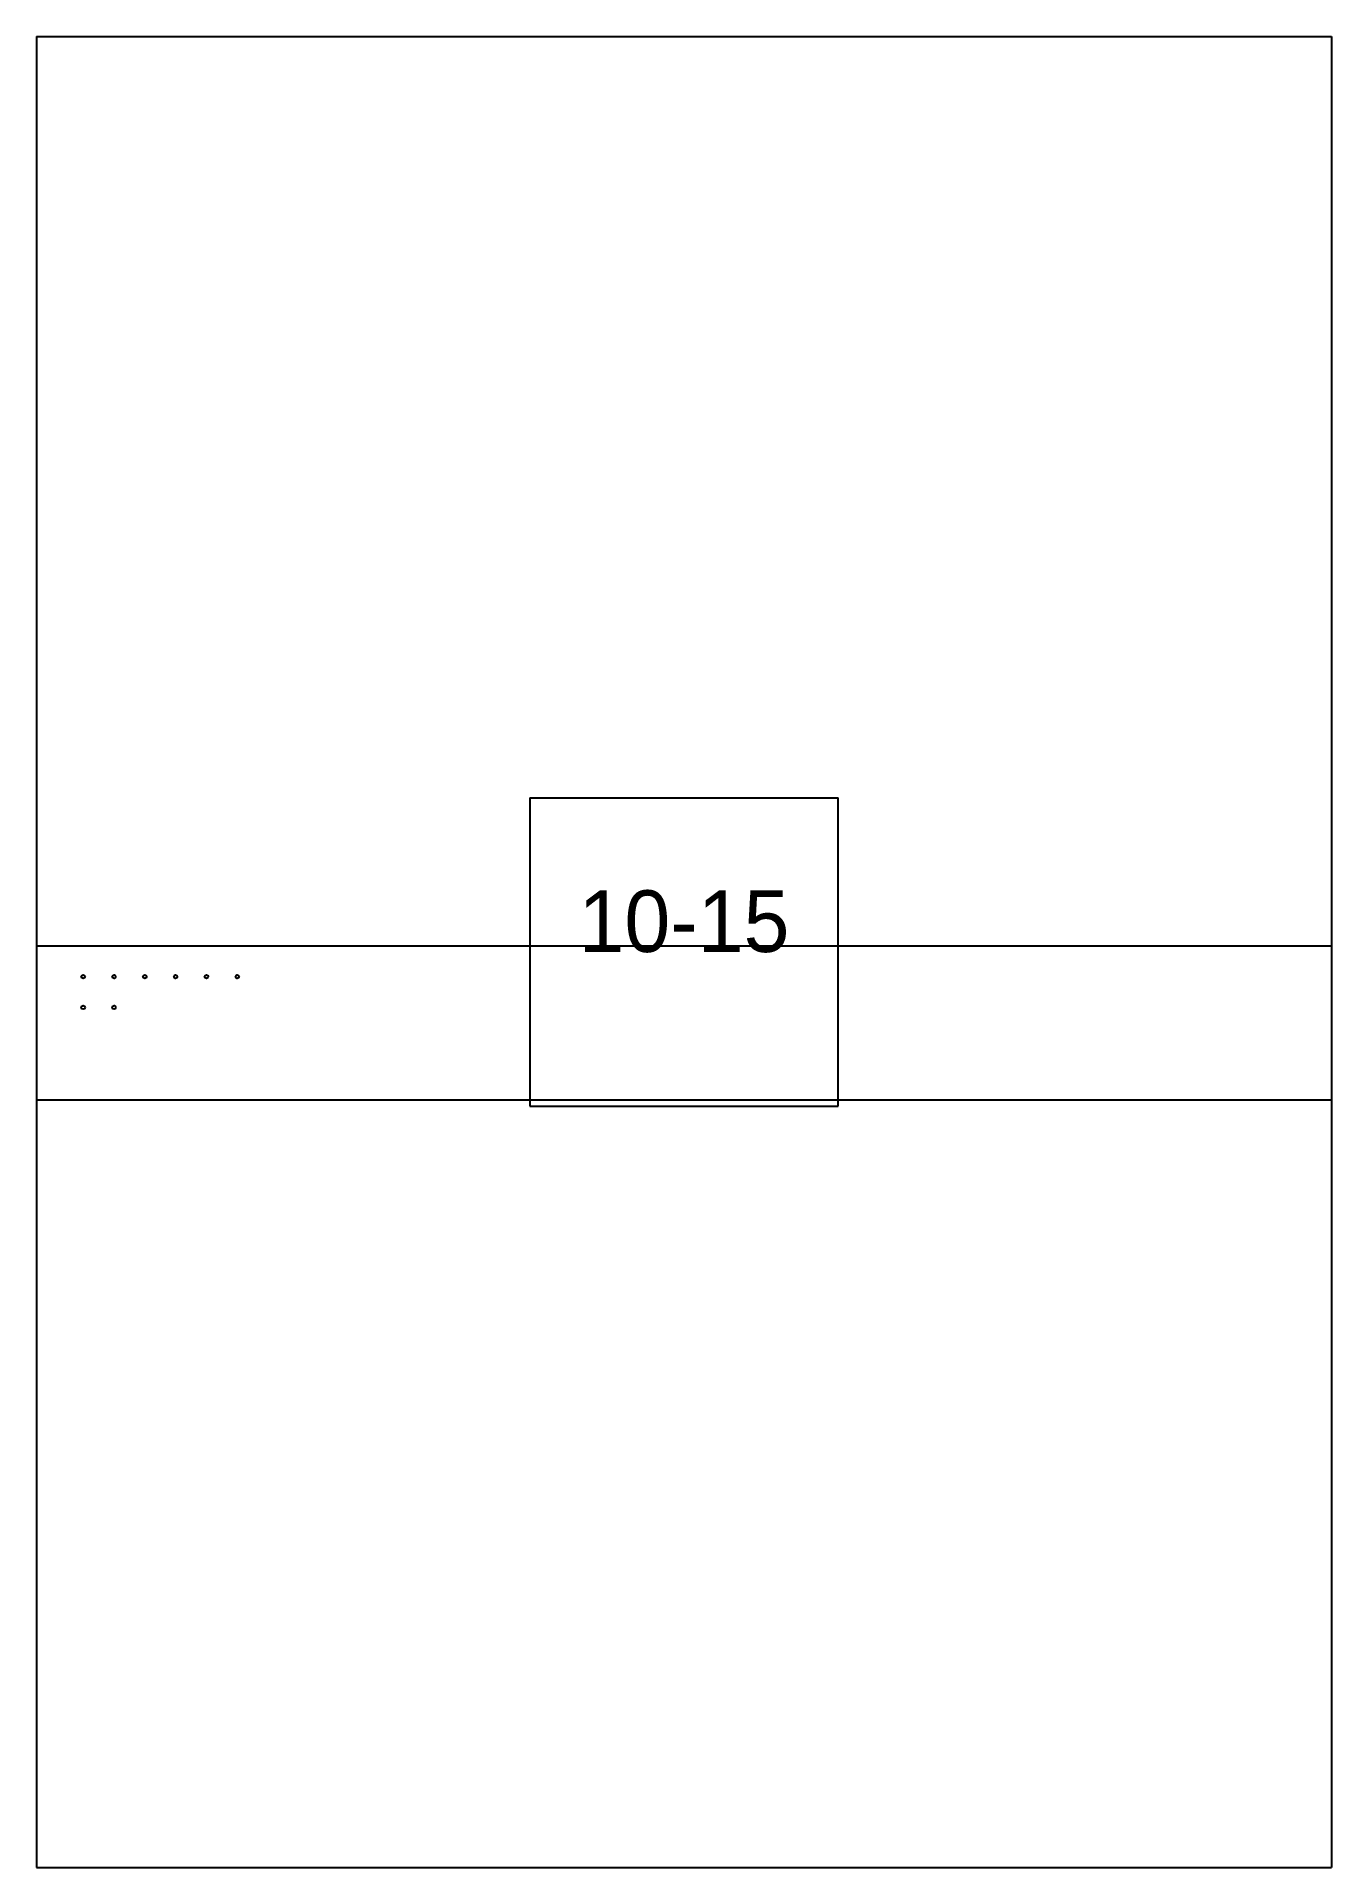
# Paper-space layout 'Plan 10-15' of a CAD drawing. Header units: metres, sheet in millimetres. Extents: x 0 to 210, y 0 to 297.
# The model-space entities are those that its viewports show. They can reach past a viewport. Long polylines and large blocks are cut down to what shows.
import ezdxf
from ezdxf.enums import TextEntityAlignment as Align

# ---------------------------------------------------------------- set-up
doc = ezdxf.new("R2010")
doc.units = ezdxf.units.M
for name, color, linetype in [('default', 7, 'Continuous'), ('mcircles', 7, 'Continuous'), ('TEXTLAYER', 7, 'Continuous'), ('VIEWPORTS', 7, 'Continuous')]:
    doc.layers.add(name, color=color, linetype=linetype)

msp = doc.modelspace()

# ---------------------------------------------------------------- linework, layer by layer
at = {"color": 9}
for p, q in [((2940, -2376), (2940, -2673)), ((2940, -2376), (2940, -2673)), ((3150, -2376), (3150, -2673)), ((3150, -2376), (3150, -2673)), ((2730, -2673), (2940, -2673)), ((2730, -2673), (2940, -2673)), ((2940, -2673), (3150, -2673)), ((2940, -2673), (2940, -2970)), ((2940, -2673), (3150, -2673)), ((2940, -2673), (2940, -2970)), ((3150, -2673), (3360, -2673)), ((3150, -2673), (3150, -2970)), ((3150, -2673), (3360, -2673)), ((3150, -2673), (3150, -2970)), ((3020, -2796.5), (3070, -2796.5)), ((3020, -2796.5), (3020, -2846.5)), ((3070, -2846.5), (3070, -2796.5)), ((3020, -2846.5), (3070, -2846.5)), ((2730, -2970), (2940, -2970)), ((2940, -2970), (3150, -2970)), ((3150, -2970), (3360, -2970))]:
    msp.add_line(p, q, dxfattribs=at)
at = {"layer": 'default', "color": 7, "linetype": 'Continuous'}
for p, q in [((2890.84, -2820.5), (3173.45, -2820.5)), ((2890.84, -2845.5), (3173.45, -2845.5))]:
    msp.add_line(p, q, dxfattribs=at)
at = {"layer": 'mcircles', "color": 7, "linetype": 'Continuous'}
for centre in [(2947.55, -2825.5), (2952.55, -2825.5), (2957.55, -2825.5), (2962.55, -2825.5), (2967.55, -2825.5), (2972.55, -2825.5), (2947.55, -2830.5), (2952.55, -2830.5)]:
    msp.add_circle(centre, 0.3, dxfattribs=at)

# ---------------------------------------------------------------- texts
at = {"layer": 'TEXTLAYER', "color": 1}
msp.add_text('10-15', height=10, dxfattribs=at).set_placement((3045, -2821.5), align=Align.CENTER)

psp = doc.layouts.new('Plan 10-15')

# ---------------------------------------------------------------- viewports
at = {"layer": 'VIEWPORTS'}
psp.add_viewport(center=(105, 148.5), size=(210, 297), view_center_point=(3045, -2821.5), view_height=297, dxfattribs=at)

doc.saveas('drawing.dxf')
